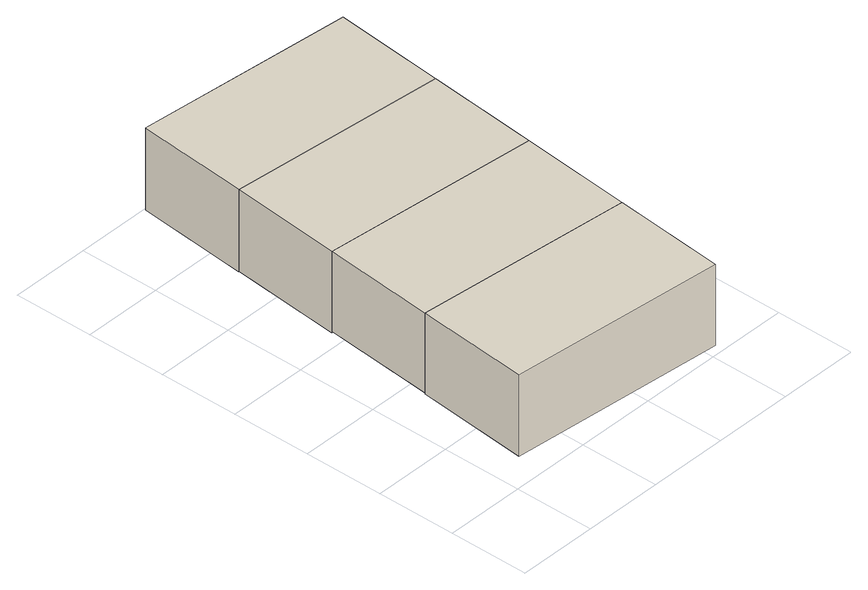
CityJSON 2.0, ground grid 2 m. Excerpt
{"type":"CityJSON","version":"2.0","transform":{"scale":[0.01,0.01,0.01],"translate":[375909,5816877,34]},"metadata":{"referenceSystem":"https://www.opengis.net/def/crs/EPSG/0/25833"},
"CityObjects":{
"building1":{"type":"Building","attributes":{"Gemeindeschluessel":"11000005","BezugspunktDach":"2200","function":"31001_2463","measuredHeight":2.1,"storeysAboveGround":1},"address":[{"country":"Germany","locality":"Berlin","thoroughfareNumber":"23C (1)","thoroughfareName":"Melsunger Straße"}],"geometry":[{"type":"Solid","lod":"1","boundaries":[[[[0,1,2,3]],[[4,5,6,7]],[[4,7,3,2]],[[5,4,2,1]],[[6,5,1,0]],[[7,6,0,3]]]]}]},
"building2":{"type":"Building","attributes":{"Gemeindeschluessel":"11000005","BezugspunktDach":"2200","function":"31001_2463","measuredHeight":2.06,"storeysAboveGround":1},"address":[{"country":"Germany","locality":"Berlin","thoroughfareNumber":"23D (1)","thoroughfareName":"Melsunger Straße"}],"geometry":[{"type":"Solid","lod":"1","boundaries":[[[[1,8,9,2]],[[10,11,12,13]],[[10,13,2,9]],[[11,10,9,8]],[[12,11,8,1]],[[13,12,1,2]]]]}]},
"building3":{"type":"Building","attributes":{"Gemeindeschluessel":"11000005","BezugspunktDach":"2200","function":"31001_2463","measuredHeight":2.11,"storeysAboveGround":1},"address":[{"country":"Germany","locality":"Berlin","thoroughfareNumber":"23E (1)","thoroughfareName":"Melsunger Straße"}],"geometry":[{"type":"Solid","lod":"1","boundaries":[[[[8,14,15,9]],[[16,17,18,19]],[[16,19,9,15]],[[17,16,15,14]],[[18,17,14,8]],[[19,18,8,9]]]]}]},
"building4":{"type":"Building","attributes":{"Gemeindeschluessel":"11000005","BezugspunktDach":"2200","function":"31001_2463","measuredHeight":2.13,"storeysAboveGround":1},"address":[{"country":"Germany","locality":"Berlin","thoroughfareNumber":"23F (1)","thoroughfareName":"Melsunger Straße"}],"geometry":[{"type":"Solid","lod":"1","boundaries":[[[[14,20,21,15]],[[22,23,24,25]],[[22,25,15,21]],[[23,22,21,20]],[[24,23,20,14]],[[25,24,14,15]]]]}]}
},
"vertices":[
[629,20,308],[656,302,308],[109,353,308],[82,70,308],[109,353,98],[656,302,98],[629,20,98],[82,70,98],
[683,583,308],[135,634,308],[135,634,101],[683,583,101],[656,302,101],[109,353,101],
[710,865,308],[162,915,308],[162,915,97],[710,865,97],[683,583,97],[135,634,97],
[737,1145,308],[189,1197,308],[189,1197,95],[737,1145,95],[710,865,95],[162,915,95]
]}
